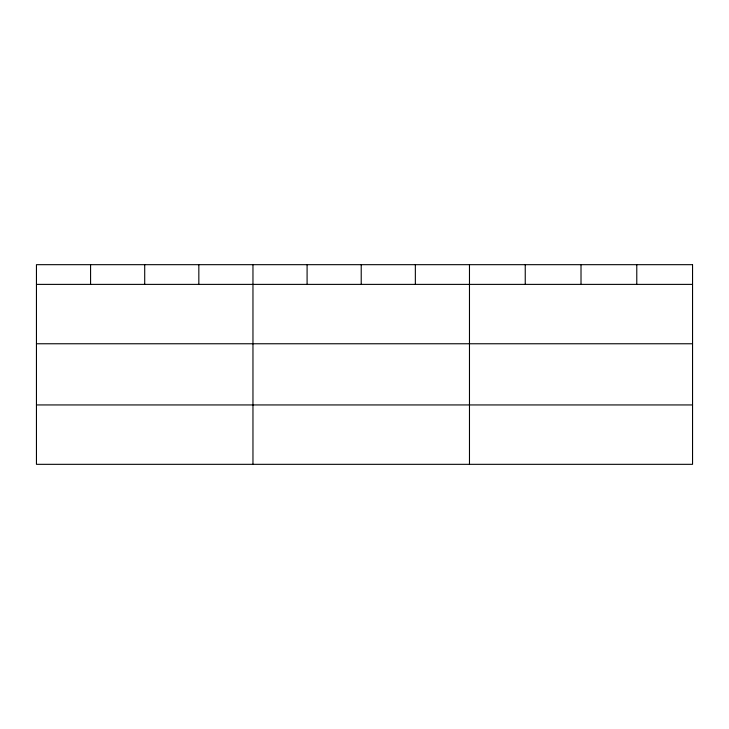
<?xml version="1.0" encoding="UTF-8"?>
<svg xmlns="http://www.w3.org/2000/svg" width="729" height="729" viewBox="0 0 729 729"><rect width="100%" height="100%" fill="white"/><g stroke="black" fill="none" stroke-linecap="round" stroke-linejoin="round"><path stroke-width="1.09" d="M36.45 284.383L692.55 284.383M36.45 343.76L692.55 343.76M36.45 404.941L692.55 404.941M636.781 264.673L636.781 284.383M581.013 264.673L581.013 284.383M525.245 264.673L525.245 284.383M469.476 264.673L469.476 464.327M415.348 264.673L415.348 284.383M361.219 264.673L361.219 284.383M307.091 264.673L307.091 284.383M252.963 264.673L252.963 464.327M198.835 264.673L198.835 284.383M144.707 264.673L144.707 284.383M90.578 264.673L90.578 284.383M692.55 264.673L36.45 264.673L36.45 464.327L692.55 464.327L692.55 264.673"/></g></svg>
